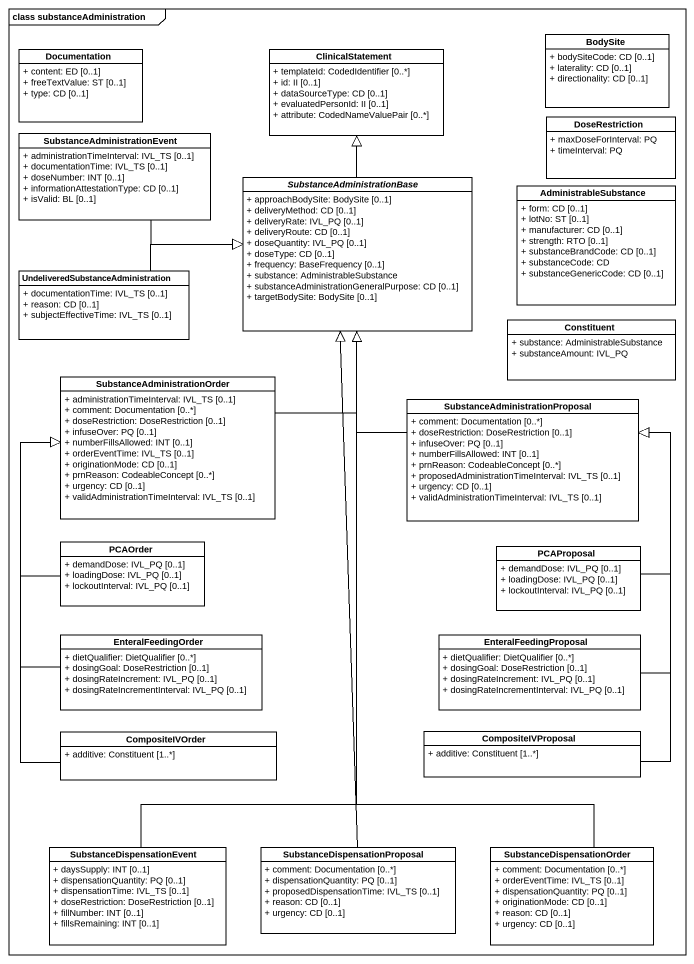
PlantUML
@startuml
mainframe class substanceAdministration
hide circle
hide empty members
skinparam classAttributeIconSize 0
class BodySite {
  + bodySiteCode: CD [0..1]
  + laterality: CD [0..1]
  + directionality: CD [0..1]
}
class Documentation {
  + content: ED [0..1]
  + freeTextValue: ST [0..1]
  + type: CD [0..1]
}
class ClinicalStatement {
  + templateId: CodedIdentifier [0..*]
  + id: II [0..1]
  + dataSourceType: CD [0..1]
  + evaluatedPersonId: II [0..1]
  + attribute: CodedNameValuePair [0..*]
}
class DoseRestriction {
  + maxDoseForInterval: PQ
  + timeInterval: PQ
}
class SubstanceAdministrationEvent {
  + administrationTimeInterval: IVL_TS [0..1]
  + documentationTime: IVL_TS [0..1]
  + doseNumber: INT [0..1]
  + informationAttestationType: CD [0..1]
  + isValid: BL [0..1]
}
abstract class SubstanceAdministrationBase {
  + approachBodySite: BodySite [0..1]
  + deliveryMethod: CD [0..1]
  + deliveryRate: IVL_PQ [0..1]
  + deliveryRoute: CD [0..1]
  + doseQuantity: IVL_PQ [0..1]
  + doseType: CD [0..1]
  + frequency: BaseFrequency [0..1]
  + substance: AdministrableSubstance
  + substanceAdministrationGeneralPurpose: CD [0..1]
  + targetBodySite: BodySite [0..1]
}
class AdministrableSubstance {
  + form: CD [0..1]
  + lotNo: ST [0..1]
  + manufacturer: CD [0..1]
  + strength: RTO [0..1]
  + substanceBrandCode: CD [0..1]
  + substanceCode: CD
  + substanceGenericCode: CD [0..1]
}
class "UndeliveredSubstanceAdministration" as UndeliveredSubstanceAdminist {
  + documentationTime: IVL_TS [0..1]
  + reason: CD [0..1]
  + subjectEffectiveTime: IVL_TS [0..1]
}
class Constituent {
  + substance: AdministrableSubstance
  + substanceAmount: IVL_PQ
}
class SubstanceAdministrationOrder {
  + administrationTimeInterval: IVL_TS [0..1]
  + comment: Documentation [0..*]
  + doseRestriction: DoseRestriction [0..1]
  + infuseOver: PQ [0..1]
  + numberFillsAllowed: INT [0..1]
  + orderEventTime: IVL_TS [0..1]
  + originationMode: CD [0..1]
  + prnReason: CodeableConcept [0..*]
  + urgency: CD [0..1]
  + validAdministrationTimeInterval: IVL_TS [0..1]
}
class "SubstanceAdministrationProposal" as SubstanceAdministrationPropo {
  + comment: Documentation [0..*]
  + doseRestriction: DoseRestriction [0..1]
  + infuseOver: PQ [0..1]
  + numberFillsAllowed: INT [0..1]
  + prnReason: CodeableConcept [0..*]
  + proposedAdministrationTimeInterval: IVL_TS [0..1]
  + urgency: CD [0..1]
  + validAdministrationTimeInterval: IVL_TS [0..1]
}
class PCAOrder {
  + demandDose: IVL_PQ [0..1]
  + loadingDose: IVL_PQ [0..1]
  + lockoutInterval: IVL_PQ [0..1]
}
class PCAProposal {
  + demandDose: IVL_PQ [0..1]
  + loadingDose: IVL_PQ [0..1]
  + lockoutInterval: IVL_PQ [0..1]
}
class EnteralFeedingOrder {
  + dietQualifier: DietQualifier [0..*]
  + dosingGoal: DoseRestriction [0..1]
  + dosingRateIncrement: IVL_PQ [0..1]
  + dosingRateIncrementInterval: IVL_PQ [0..1]
}
class EnteralFeedingProposal {
  + dietQualifier: DietQualifier [0..*]
  + dosingGoal: DoseRestriction [0..1]
  + dosingRateIncrement: IVL_PQ [0..1]
  + dosingRateIncrementInterval: IVL_PQ [0..1]
}
class CompositeIVOrder {
  + additive: Constituent [1..*]
}
class CompositeIVProposal {
  + additive: Constituent [1..*]
}
class SubstanceDispensationEvent {
  + daysSupply: INT [0..1]
  + dispensationQuantity: PQ [0..1]
  + dispensationTime: IVL_TS [0..1]
  + doseRestriction: DoseRestriction [0..1]
  + fillNumber: INT [0..1]
  + fillsRemaining: INT [0..1]
}
class "SubstanceDispensationProposal" as SubstanceDispensationProposa {
  + comment: Documentation [0..*]
  + dispensationQuantity: PQ [0..1]
  + proposedDispensationTime: IVL_TS [0..1]
  + reason: CD [0..1]
  + urgency: CD [0..1]
}
class SubstanceDispensationOrder {
  + comment: Documentation [0..*]
  + orderEventTime: IVL_TS [0..1]
  + dispensationQuantity: PQ [0..1]
  + originationMode: CD [0..1]
  + reason: CD [0..1]
  + urgency: CD [0..1]
}
SubstanceAdministrationEvent -right-|> SubstanceAdministrationBase
SubstanceAdministrationBase -up-|> ClinicalStatement
UndeliveredSubstanceAdminist -right-|> SubstanceAdministrationBase
SubstanceAdministrationOrder -up-|> SubstanceAdministrationBase
SubstanceAdministrationPropo -up-|> SubstanceAdministrationBase
PCAOrder -up-|> SubstanceAdministrationOrder
PCAProposal -up-|> SubstanceAdministrationPropo
EnteralFeedingOrder -up-|> SubstanceAdministrationOrder
EnteralFeedingProposal -up-|> SubstanceAdministrationPropo
CompositeIVOrder -up-|> SubstanceAdministrationOrder
CompositeIVProposal -up-|> SubstanceAdministrationPropo
SubstanceDispensationEvent -up-|> SubstanceAdministrationBase
SubstanceDispensationProposa -up-|> SubstanceAdministrationBase
SubstanceDispensationOrder -up-|> SubstanceAdministrationBase
@enduml
